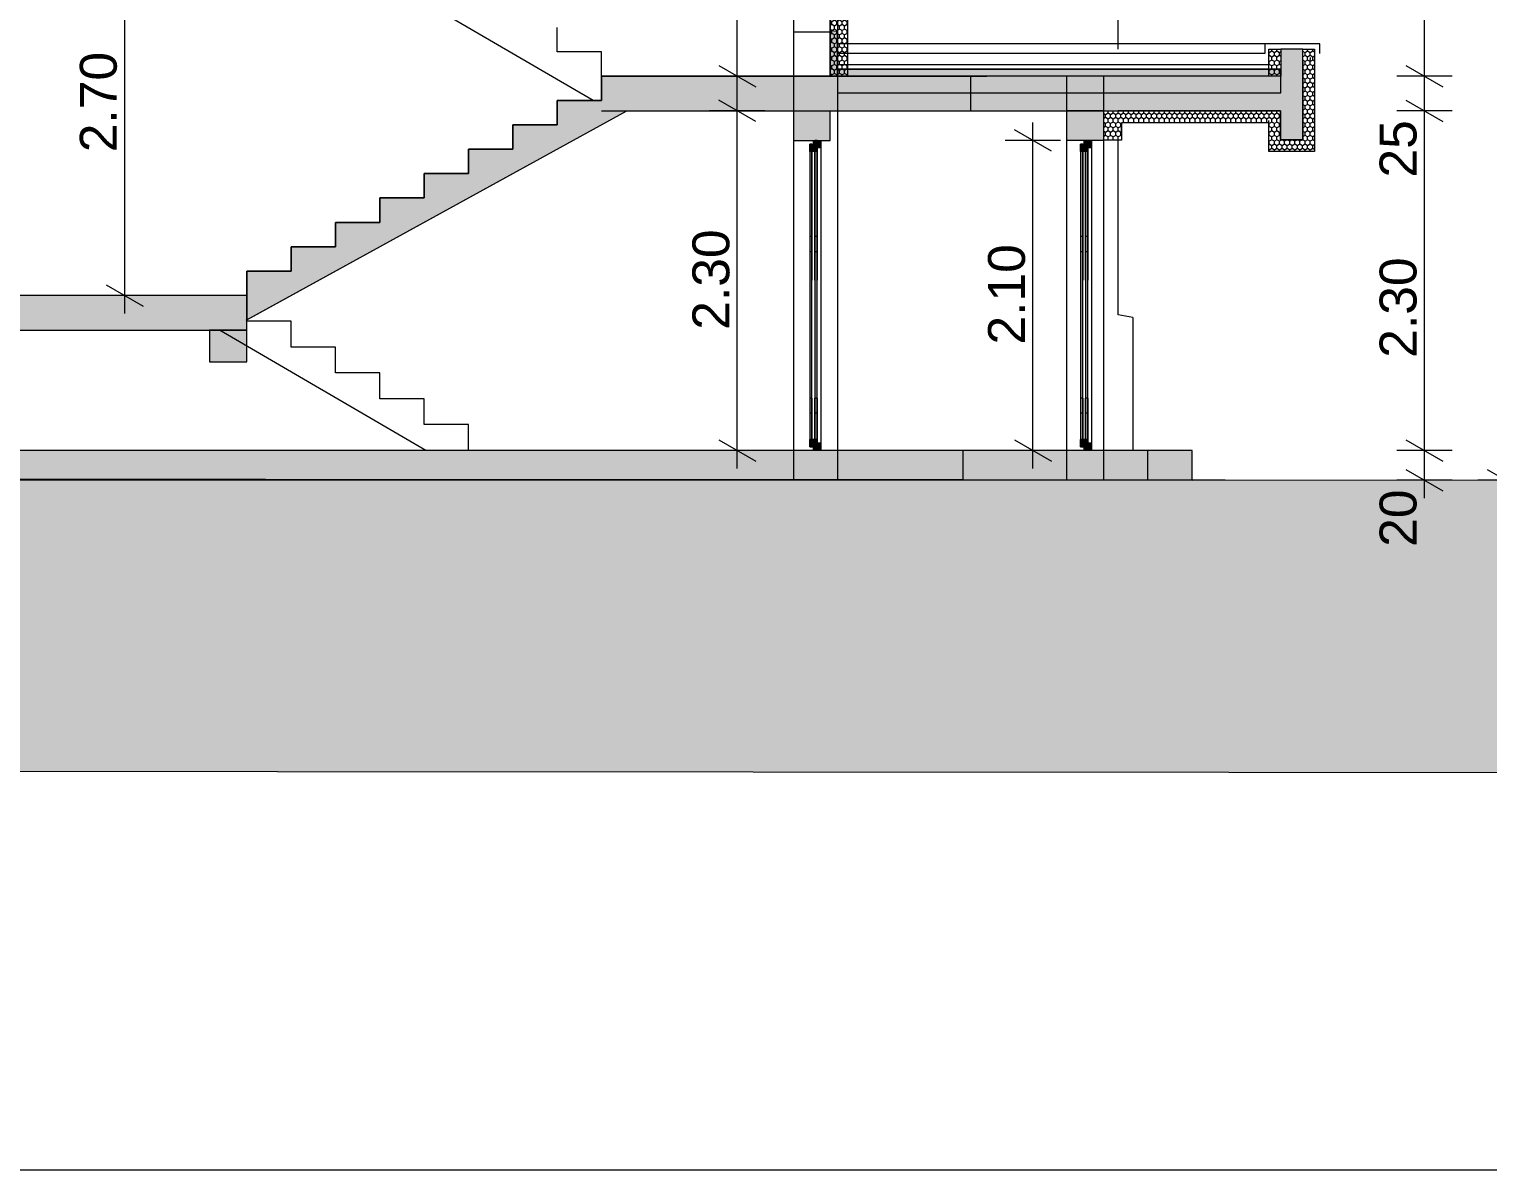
# Model space of a CAD drawing. Header units: millimetres. Extents: x 2814058 to 2855058, y -67651 to -38951.
# Drawn here: x 2831272 to 2841149, y -67651 to -59926 of the extents above; entities that cross this region are included whole.
import ezdxf

# ---------------------------------------------------------------- set-up
doc = ezdxf.new("R2010")
doc.units = ezdxf.units.MM
doc.header["$MEASUREMENT"] = 0
for name, color, linetype, lineweight in [('0_muret e jashtme_Pen_No__1', 7, 'Continuous', 0), ('2D Drafting - General_Pen_No__1', 7, 'Continuous', 0), ('Dimensioning - General_Pen_No__1', 7, 'Continuous', 0), ('Exterior walls_Pen_No__1', 7, 'Continuous', 0), ('Shell - Roof_Pen_No__1', 7, 'Continuous', 0), ('Shell - Roof_Pen_No__21', 7, 'Continuous', 0)]:
    doc.layers.add(name, color=color, linetype=linetype, lineweight=lineweight)
doc.layers.add('0_muret e jashtme_Pen_No__14', color=7, linetype='Continuous', lineweight=0, true_color=0xbd8b17)
doc.layers.add('0_muret e jashtme_Pen_No__82', color=7, linetype='Continuous', lineweight=0, true_color=0xaaaaaa)
doc.layers.add('Dimensioning - General', color=7, linetype='Continuous')
doc.styles.add('GENERATED_STYLE_1', font='')
doc.styles.get('GENERATED_STYLE_1').set_extended_font_data('Arial')
doc.dimstyles.new('GENERATED_STYLE__1', dxfattribs={"dimtxt": 250, "dimasz": 190, "dimexe": 0.18, "dimexo": 3, "dimgap": 0.09, "dimtad": 1, "dimlfac": 0.001, "dimzin": 0, "dimdsep": 46, "dimtxsty": 'GENERATED_STYLE_1', "dimblk": 'ARROWHEAD_2', "dimblk1": 'ARROWHEAD_2', "dimblk2": 'ARROWHEAD_2', "dimcen": 0.09, "dimclrd": 7, "dimclre": 7, "dimclrt": 7, "dimadec": 0, "dimazin": 0, "dimtfac": 1, "dimtdec": 4, "dimtmove": 0, "dimatfit": 3, "dimfxl": 1, "dimtolj": 1, "dimtzin": 0, "dimarcsym": 0})
pattern_1 = [(90, (2247653.822, -76424.967), (-34.6410162, 0), [20, -40]), (90, (2247636.502, -76394.967), (-34.6410162, 0), [20, -40]), (150, (2247653.822, -76404.967), (17.320508, 30), [20, -40]), (150, (2247619.18, -76404.967), (17.320508, 30), [20, -40]), (210, (2247653.822, -76424.967), (-17.320508, 30), [20, -40]), (210, (2247619.18, -76424.967), (-17.320508, 30), [20, -40])]

# ---------------------------------------------------------------- blocks, each defined once
blk = doc.blocks.new('*D13', base_point=(2247653.8, -76425))
at = {"layer": 'Dimensioning - General_Pen_No__1', "color": 7, "linetype": 'Continuous', "lineweight": 0}
for p, q in [((2836191.4, -60551.2), (2835941.4, -60406.8)), ((2836066.4, -60479), (2836066.4, -60356.8)), ((2836253.9, -60479), (2835878.9, -60479)), ((2836066.4, -62779), (2836066.4, -60479)), ((2835941.4, -62706.8), (2836191.4, -62851.2)), ((2836253.9, -62779), (2835878.9, -62779)), ((2836066.4, -62901.3), (2836066.4, -62779))]:
    blk.add_line(p, q, dxfattribs=at)
at = {"layer": 'Dimensioning - General_Pen_No__1', "color": 7, "lineweight": 0, "insert": (2836016.4, -61961.6), "char_height": 250, "attachment_point": 7, "rotation": 90, "style": 'GENERATED_STYLE_1'}
blk.add_mtext('\\A1;{\\pql;\\fArial|b0|i0|c0|p34;2.30}', dxfattribs=at)
blk = doc.blocks.new('ARROWHEAD_2')
at = {"color": 0, "linetype": 'Continuous', "lineweight": 0}
for p, q in [((-0.378, -0.655), (0.378, 0.655)), ((0, 0), (-1, 0))]:
    blk.add_line(p, q, dxfattribs=at)
blk = doc.blocks.new('*D15', base_point=(2247653.8, -76425))
at = {"layer": 'Dimensioning - General_Pen_No__1', "color": 7, "linetype": 'Continuous', "lineweight": 0}
for p, q in [((2836066.4, -57589.3), (2836066.4, -57467.1)), ((2836191.4, -57661.5), (2835941.4, -57517.2)), ((2836253.9, -57589.3), (2835878.9, -57589.3)), ((2836066.4, -60244), (2836066.4, -57589.3)), ((2836253.9, -60244), (2835878.9, -60244)), ((2835941.4, -60171.8), (2836191.4, -60316.2)), ((2836066.4, -60366.3), (2836066.4, -60244))]:
    blk.add_line(p, q, dxfattribs=at)
at = {"layer": 'Dimensioning - General_Pen_No__1', "color": 7, "lineweight": 0, "insert": (2836016.4, -59249.2), "char_height": 250, "attachment_point": 7, "rotation": 90, "style": 'GENERATED_STYLE_1'}
blk.add_mtext('\\A1;{\\pql;\\fArial|b0|i0|c0|p34;2.70}', dxfattribs=at)
blk = doc.blocks.new('*D26', base_point=(2247653.8, -76425))
at = {"layer": 'Dimensioning - General_Pen_No__1', "color": 7, "linetype": 'Continuous', "lineweight": 0}
for p, q in [((2832043.2, -59196.5), (2831793.2, -59052.2)), ((2831918.2, -59124.3), (2831918.2, -59002.1)), ((2832105.7, -59124.3), (2831730.7, -59124.3)), ((2831918.2, -61729), (2831918.2, -59124.3)), ((2832105.7, -61729), (2831730.7, -61729)), ((2831793.2, -61656.8), (2832043.2, -61801.2)), ((2831918.2, -61851.3), (2831918.2, -61729))]:
    blk.add_line(p, q, dxfattribs=at)
at = {"layer": 'Dimensioning - General_Pen_No__1', "color": 7, "lineweight": 0, "insert": (2831868.2, -60759.2), "char_height": 250, "attachment_point": 7, "rotation": 90, "style": 'GENERATED_STYLE_1'}
blk.add_mtext('\\A1;{\\pql;\\fArial|b0|i0|c0|p34;2.70}', dxfattribs=at)
blk = doc.blocks.new('*D33', base_point=(2247653.8, -76425))
at = {"layer": 'Dimensioning - General_Pen_No__1', "color": 7, "linetype": 'Continuous', "lineweight": 0}
for p, q in [((2840594.7, -62706.8), (2840844.7, -62851.2)), ((2840907.2, -62779), (2840532.2, -62779)), ((2840719.7, -62980.1), (2840719.7, -62779)), ((2840594.7, -62908), (2840844.7, -63052.3)), ((2840907.2, -62980.1), (2840532.2, -62980.1)), ((2840719.7, -63102.4), (2840719.7, -62980.1))]:
    blk.add_line(p, q, dxfattribs=at)
at = {"layer": 'Dimensioning - General_Pen_No__1', "color": 7, "lineweight": 0, "insert": (2840669.7, -63431.8), "char_height": 250, "attachment_point": 7, "rotation": 90, "style": 'GENERATED_STYLE_1'}
blk.add_mtext('\\A1;{\\pql;\\fArial|b0|i0|c0|p34;20}', dxfattribs=at)
blk = doc.blocks.new('*D34', base_point=(2247653.8, -76425))
at = {"layer": 'Dimensioning - General_Pen_No__1', "color": 7, "linetype": 'Continuous', "lineweight": 0}
for p, q in [((2840594.7, -60406.8), (2840844.7, -60551.2)), ((2840907.2, -60479), (2840532.2, -60479)), ((2840719.7, -62779), (2840719.7, -60479)), ((2840594.7, -62706.8), (2840844.7, -62851.2)), ((2840907.2, -62779), (2840532.2, -62779))]:
    blk.add_line(p, q, dxfattribs=at)
at = {"layer": 'Dimensioning - General_Pen_No__1', "color": 7, "lineweight": 0, "char_height": 250, "attachment_point": 7, "rotation": 90, "style": 'GENERATED_STYLE_1'}
for s, insert in [('\\A1;{\\pql;\\fArial|b0|i0|c0|p34;25}', (2840669.7, -60930.7)), ('\\A1;{\\pql;\\fArial|b0|i0|c0|p34;2.30}', (2840669.7, -62151.3))]:
    blk.add_mtext(s, dxfattribs=dict(at, insert=insert))
blk = doc.blocks.new('*D35', base_point=(2247653.8, -76425))
at = {"layer": 'Dimensioning - General_Pen_No__1', "color": 7, "linetype": 'Continuous', "lineweight": 0}
for p, q in [((2840907.2, -60244), (2840532.2, -60244)), ((2840594.7, -60171.8), (2840844.7, -60316.2)), ((2840719.7, -60479), (2840719.7, -60244)), ((2840594.7, -60406.8), (2840844.7, -60551.2)), ((2840907.2, -60479), (2840532.2, -60479))]:
    blk.add_line(p, q, dxfattribs=at)
blk = doc.blocks.new('*D36', base_point=(2247653.8, -76425))
at = {"layer": 'Dimensioning - General_Pen_No__1', "color": 7, "linetype": 'Continuous', "lineweight": 0}
for p, q in [((2840594.7, -57517.2), (2840844.7, -57661.5)), ((2840907.2, -57589.3), (2840532.2, -57589.3)), ((2840719.7, -60244), (2840719.7, -57589.3)), ((2840907.2, -60244), (2840532.2, -60244)), ((2840594.7, -60171.8), (2840844.7, -60316.2))]:
    blk.add_line(p, q, dxfattribs=at)
at = {"layer": 'Dimensioning - General_Pen_No__1', "color": 7, "lineweight": 0, "char_height": 250, "attachment_point": 7, "rotation": 90, "style": 'GENERATED_STYLE_1'}
for s, insert in [('\\A1;{\\pql;\\fArial|b0|i0|c0|p34;20}', (2840669.7, -58041)), ('\\A1;{\\pql;\\fArial|b0|i0|c0|p34;2.70}', (2840669.7, -59439))]:
    blk.add_mtext(s, dxfattribs=dict(at, insert=insert))
blk = doc.blocks.new('*D47', base_point=(2247653.8, -76425))
at = {"layer": 'Dimensioning - General_Pen_No__1', "color": 7, "linetype": 'Continuous', "lineweight": 0}
for p, q in [((2838193.4, -60751.2), (2837943.4, -60606.8)), ((2838068.4, -60679), (2838068.4, -60556.8)), ((2838255.9, -60679), (2837880.9, -60679)), ((2838068.4, -62779), (2838068.4, -60679)), ((2837943.4, -62706.8), (2838193.4, -62851.2)), ((2838255.9, -62779), (2837880.9, -62779)), ((2838068.4, -62901.3), (2838068.4, -62779))]:
    blk.add_line(p, q, dxfattribs=at)
at = {"layer": 'Dimensioning - General_Pen_No__1', "color": 7, "lineweight": 0, "insert": (2838018.4, -62061.6), "char_height": 250, "attachment_point": 7, "rotation": 90, "style": 'GENERATED_STYLE_1'}
blk.add_mtext('\\A1;{\\pql;\\fArial|b0|i0|c0|p34;2.10}', dxfattribs=at)
blk = doc.blocks.new('*D48', base_point=(2247653.8, -76425))
at = {"layer": 'Dimensioning - General_Pen_No__1', "color": 7, "linetype": 'Continuous', "lineweight": 0}
for p, q in [((2841144.6, -47502.2), (2841394.6, -47646.5)), ((2841457.1, -47574.3), (2841082.1, -47574.3)), ((2841269.6, -62980.1), (2841269.6, -47574.3)), ((2841144.6, -62908), (2841394.6, -63052.3)), ((2841457.1, -62980.1), (2841082.1, -62980.1)), ((2841269.6, -63102.4), (2841269.6, -62980.1))]:
    blk.add_line(p, q, dxfattribs=at)
at = {"layer": 'Dimensioning - General_Pen_No__1', "color": 7, "lineweight": 0, "insert": (2841219.6, -55704.7), "char_height": 250, "attachment_point": 7, "rotation": 90, "style": 'GENERATED_STYLE_1'}
blk.add_mtext('\\A1;{\\pql;\\fArial|b0|i0|c0|p34;15.40}', dxfattribs=at)
blk = doc.blocks.new('*D50', base_point=(2247653.8, -76425))
at = {"layer": 'Dimensioning - General_Pen_No__1', "color": 7, "linetype": 'Continuous', "lineweight": 0}
for p, q in [((2841982.7, -44394), (2841732.7, -44249.7)), ((2841857.7, -44321.9), (2841857.7, -44199.6)), ((2842045.2, -44321.9), (2841670.2, -44321.9)), ((2841857.7, -62980.1), (2841857.7, -44321.9)), ((2841732.7, -62908), (2841982.7, -63052.3)), ((2842045.2, -62980.1), (2841670.2, -62980.1)), ((2841857.7, -63102.4), (2841857.7, -62980.1))]:
    blk.add_line(p, q, dxfattribs=at)
at = {"layer": 'Dimensioning - General_Pen_No__1', "color": 7, "lineweight": 0, "insert": (2841807.7, -54078.4), "char_height": 250, "attachment_point": 7, "rotation": 90, "style": 'GENERATED_STYLE_1'}
blk.add_mtext('\\A1;{\\pql;\\fArial|b0|i0|c0|p34;18.70}', dxfattribs=at)

msp = doc.modelspace()

# ---------------------------------------------------------------- hatches: boundary and pattern name
at = {"layer": '0_muret e jashtme_Pen_No__14', "linetype": 'Continuous', "lineweight": 0, "true_color": 0xbd8b17}
h = msp.add_hatch(dxfattribs=at)
h.set_pattern_fill('Styrofoam_SM_Insulation', color=42, style=0, pattern_type=2)
h.set_pattern_definition(pattern_1)
h.paths.add_polyline_path([(2836696.224, -59589.328), (2836696.224, -60244.01), (2836816.224, -60242.702), (2836816.224, -59829.01), (2836816.224, -59589.328)])
h = msp.add_hatch(dxfattribs=at)
h.set_pattern_fill('Styrofoam_SM_Insulation', color=42, style=0, pattern_type=2)
h.set_pattern_definition(pattern_1)
h.paths.add_polyline_path([(2838548.85, -60479.01), (2839746.224, -60479.01), (2839746.224, -60674.328), (2839896.224, -60674.328), (2839896.224, -60060.484), (2839976.224, -60060.484), (2839976.224, -60754.328), (2839666.224, -60754.328), (2839666.224, -60559.01), (2838668.85, -60559.01), (2838668.85, -60678.524), (2838548.85, -60678.524)])
at = {"layer": '0_muret e jashtme_Pen_No__82', "linetype": 'Continuous', "lineweight": 0, "true_color": 0xaaaaaa}
h = msp.add_hatch(dxfattribs=at)
h.set_pattern_fill('Styrofoam_SM_Insulation', color=253, style=0, pattern_type=2)
h.set_pattern_definition(pattern_1)
h.paths.add_polyline_path([(2839746.528, -60244.01), (2839666.528, -60244.01), (2839666.528, -60060.484), (2839746.528, -60060.484)])
h = msp.add_hatch(dxfattribs=at)
h.set_pattern_fill('Styrofoam_SM_Insulation', color=253, style=0, pattern_type=2)
h.set_pattern_definition(pattern_1)
h.paths.add_polyline_path([(2838548.85, -60196.397), (2838548.85, -60195.677), (2839746.224, -60195.677), (2839746.224, -60244.01), (2838548.85, -60244.01), (2836746.224, -60244.01), (2836746.224, -60196.397)])
at = {"layer": '2D Drafting - General_Pen_No__1', "linetype": 'Continuous', "lineweight": 0}
for points in [[(2836696.224, -60244.01), (2836746.224, -60244.01), (2836746.224, -59940.557), (2836696.224, -59937.322)], [(2832746.224, -61893.412), (2835317.864, -60479.01), (2836446.224, -60479.01), (2836446.224, -60679.01), (2836696.224, -60679.01), (2836696.224, -60479.01), (2839746.224, -60479.01), (2839746.224, -60674.328), (2839895.92, -60674.328), (2839896.224, -60674.328), (2839896.224, -60060.484), (2839746.528, -60060.484), (2839746.528, -60244.01), (2836446.224, -60244.01), (2835146.224, -60244.01), (2835146.224, -60409.01), (2834846.224, -60409.01), (2834846.224, -60574.01), (2834546.224, -60574.01), (2834546.224, -60739.01), (2834246.224, -60739.01), (2834246.224, -60904.01), (2833946.224, -60904.01), (2833946.224, -61069.01), (2833646.224, -61069.01), (2833646.224, -61234.01), (2833346.224, -61234.01), (2833346.224, -61399.01), (2833046.224, -61399.01), (2833046.224, -61564.01), (2832746.224, -61564.01), (2832746.224, -61729.01)], [(2838296.224, -60678.524), (2838548.85, -60678.524), (2838548.85, -60479.01), (2838296.224, -60479.01)], [(2836556.879, -60704.01), (2836581.879, -60704.01), (2836581.879, -60679.01), (2836631.879, -60679.01), (2836631.879, -60729.01), (2836606.879, -60729.01), (2836606.879, -60754.01), (2836556.879, -60754.01)], [(2836571.879, -61430.378), (2836571.879, -60704.01), (2836556.879, -60704.01), (2836556.879, -61430.378)], [(2836591.879, -60679.01), (2836591.879, -61430.378), (2836606.879, -61430.378), (2836606.879, -60679.01)], [(2838390.718, -60704.01), (2838415.718, -60704.01), (2838415.718, -60679.01), (2838465.718, -60679.01), (2838465.718, -60729.01), (2838440.718, -60729.01), (2838440.718, -60754.01), (2838390.718, -60754.01)], [(2838405.718, -61430.378), (2838405.718, -60704.01), (2838390.718, -60704.01), (2838390.718, -61430.378)], [(2838425.718, -60679.01), (2838425.718, -61430.378), (2838440.718, -61430.378), (2838440.718, -60679.01)], [(2836556.879, -62525.12), (2836571.879, -62525.12), (2836571.879, -61330.378), (2836556.879, -61330.378)], [(2836591.879, -61330.378), (2836591.879, -62525.12), (2836606.879, -62525.12), (2836606.879, -61330.378)], [(2838390.718, -62525.12), (2838405.718, -62525.12), (2838405.718, -61330.378), (2838390.718, -61330.378)], [(2838425.718, -61330.378), (2838425.718, -62525.12), (2838440.718, -62525.12), (2838440.718, -61330.378)], [(2827044.421, -61964.01), (2832561.187, -61964.01), (2832746.224, -61964.01), (2832746.224, -61904.01), (2832746.224, -61729.01), (2827046.224, -61729.01)], [(2832493.597, -62179.01), (2832746.224, -62179.01), (2832746.224, -61964.01), (2832493.597, -61964.01)], [(2836571.879, -62704.01), (2836571.879, -62425.12), (2836556.879, -62425.12), (2836556.879, -62704.01)], [(2836606.879, -62425.12), (2836591.879, -62425.12), (2836591.879, -62704.01), (2836606.879, -62704.01)], [(2838405.718, -62704.01), (2838405.718, -62425.12), (2838390.718, -62425.12), (2838390.718, -62704.01)], [(2838440.718, -62425.12), (2838425.718, -62425.12), (2838425.718, -62704.01), (2838440.718, -62704.01)], [(2836606.879, -62729.01), (2836606.879, -62754.01), (2836556.879, -62754.01), (2836556.879, -62704.01), (2836606.879, -62704.01)], [(2838440.718, -62729.01), (2838440.718, -62754.01), (2838390.718, -62754.01), (2838390.718, -62704.01), (2838440.718, -62704.01)], [(2827046.224, -62779.01), (2827046.224, -62979.01), (2830896.224, -62979.01), (2831146.224, -62979.01), (2837596.224, -62979.01), (2839146.224, -62980.134), (2839146.224, -62779.01), (2838846.224, -62779.01), (2837596.224, -62779.01), (2831146.224, -62779.01), (2830896.224, -62779.01)], [(2836631.879, -62779.01), (2836581.879, -62779.01), (2836581.879, -62754.01), (2836606.879, -62754.01), (2836606.879, -62729.01), (2836631.879, -62729.01)], [(2838465.718, -62779.01), (2838415.718, -62779.01), (2838415.718, -62754.01), (2838440.718, -62754.01), (2838440.718, -62729.01), (2838465.718, -62729.01)]]:
    msp.add_hatch(color=7, dxfattribs=at).paths.add_polyline_path(points)
h = msp.add_hatch(dxfattribs=at)
h.set_pattern_fill('Earth', style=0, pattern_type=2)
h.set_pattern_definition([(45, (2247653.82, -76424.97), (-137.88582, 137.88582), []), (45, (2247607.86, -76379), (-275.77163, 275.77163), []), (45, (2247561.9, -76333.04), (-275.77163, 275.77163), []), (135, (2247515.937, -76287.08), (45.961939, 45.961939), [194.999993, -194.999993])])
h.paths.add_polyline_path([(2820068.61, -64943.772), (2842617.133, -64960.117), (2842618.567, -62982.651), (2826374.309, -62970.875), (2824246.224, -62924.328), (2820070.085, -62908.687), (2820070.044, -62966.305)])
at = {"layer": 'Exterior walls_Pen_No__1', "linetype": 'Continuous', "lineweight": 0}
h = msp.add_hatch(dxfattribs=at)
h.set_pattern_fill('Grid_30x30', style=0, pattern_type=2)
h.set_pattern_definition([(0, (2836696.22, -60244), (0, 300), []), (90, (2836696.22, -60244), (-300, 0), [])])
h.paths.add_polyline_path([(2836446.224, -60244.01), (2836696.224, -60244.01), (2836696.224, -59589.328), (2836446.224, -59589.328)])

# ---------------------------------------------------------------- linework, layer by layer
at = {"layer": '0_muret e jashtme_Pen_No__1', "color": 7, "linetype": 'Continuous', "lineweight": 0, "flags": 128}
for points in [[(2836696.224, -59589.328), (2836696.224, -60244.01), (2836816.224, -60242.702), (2836816.224, -59829.01), (2836816.224, -59589.328)], [(2838548.85, -60479.01), (2839746.224, -60479.01), (2839746.224, -60674.328), (2839896.224, -60674.328), (2839896.224, -60060.484), (2839976.224, -60060.484), (2839976.224, -60754.328), (2839666.224, -60754.328), (2839666.224, -60559.01), (2838668.85, -60559.01), (2838668.85, -60678.524), (2838548.85, -60678.524)], [(2839746.528, -60244.01), (2839666.528, -60244.01), (2839666.528, -60060.484), (2839746.528, -60060.484)], [(2838548.85, -60196.397), (2838548.85, -60195.677), (2839746.224, -60195.677), (2839746.224, -60244.01), (2838548.85, -60244.01), (2836746.224, -60244.01), (2836746.224, -60196.397)], [(2836746.224, -60356.397), (2839746.528, -60356.397), (2839746.528, -60196.397), (2836746.224, -60196.397)]]:
    msp.add_lwpolyline(points, close=True, dxfattribs=at)
at = {"layer": '2D Drafting - General_Pen_No__1', "color": 7, "linetype": 'Continuous', "lineweight": 0, "flags": 128}
for points in [[(2836696.224, -60244.01), (2836746.224, -60244.01), (2836746.224, -59940.557), (2836696.224, -59937.322)], [(2832746.224, -61893.412), (2835317.864, -60479.01), (2836446.224, -60479.01), (2836446.224, -60679.01), (2836696.224, -60679.01), (2836696.224, -60479.01), (2839746.224, -60479.01), (2839746.224, -60674.328), (2839895.92, -60674.328), (2839896.224, -60674.328), (2839896.224, -60060.484), (2839746.528, -60060.484), (2839746.528, -60244.01), (2836446.224, -60244.01), (2835146.224, -60244.01), (2835146.224, -60409.01), (2834846.224, -60409.01), (2834846.224, -60574.01), (2834546.224, -60574.01), (2834546.224, -60739.01), (2834246.224, -60739.01), (2834246.224, -60904.01), (2833946.224, -60904.01), (2833946.224, -61069.01), (2833646.224, -61069.01), (2833646.224, -61234.01), (2833346.224, -61234.01), (2833346.224, -61399.01), (2833046.224, -61399.01), (2833046.224, -61564.01), (2832746.224, -61564.01), (2832746.224, -61729.01)], [(2838296.224, -60678.524), (2838548.85, -60678.524), (2838548.85, -60479.01), (2838296.224, -60479.01)], [(2836556.879, -60704.01), (2836581.879, -60704.01), (2836581.879, -60679.01), (2836631.879, -60679.01), (2836631.879, -60729.01), (2836606.879, -60729.01), (2836606.879, -60754.01), (2836556.879, -60754.01)], [(2836571.879, -61430.378), (2836571.879, -60704.01), (2836556.879, -60704.01), (2836556.879, -61430.378)], [(2836591.879, -60679.01), (2836591.879, -61430.378), (2836606.879, -61430.378), (2836606.879, -60679.01)], [(2838390.718, -60704.01), (2838415.718, -60704.01), (2838415.718, -60679.01), (2838465.718, -60679.01), (2838465.718, -60729.01), (2838440.718, -60729.01), (2838440.718, -60754.01), (2838390.718, -60754.01)], [(2838405.718, -61430.378), (2838405.718, -60704.01), (2838390.718, -60704.01), (2838390.718, -61430.378)], [(2838425.718, -60679.01), (2838425.718, -61430.378), (2838440.718, -61430.378), (2838440.718, -60679.01)], [(2836556.879, -62525.12), (2836571.879, -62525.12), (2836571.879, -61330.378), (2836556.879, -61330.378)], [(2836591.879, -61330.378), (2836591.879, -62525.12), (2836606.879, -62525.12), (2836606.879, -61330.378)], [(2838390.718, -62525.12), (2838405.718, -62525.12), (2838405.718, -61330.378), (2838390.718, -61330.378)], [(2838425.718, -61330.378), (2838425.718, -62525.12), (2838440.718, -62525.12), (2838440.718, -61330.378)], [(2827044.421, -61964.01), (2832561.187, -61964.01), (2832746.224, -61964.01), (2832746.224, -61904.01), (2832746.224, -61729.01), (2827046.224, -61729.01)], [(2832493.597, -62179.01), (2832746.224, -62179.01), (2832746.224, -61964.01), (2832493.597, -61964.01)], [(2836571.879, -62704.01), (2836571.879, -62425.12), (2836556.879, -62425.12), (2836556.879, -62704.01)], [(2836606.879, -62425.12), (2836591.879, -62425.12), (2836591.879, -62704.01), (2836606.879, -62704.01)], [(2838405.718, -62704.01), (2838405.718, -62425.12), (2838390.718, -62425.12), (2838390.718, -62704.01)], [(2838440.718, -62425.12), (2838425.718, -62425.12), (2838425.718, -62704.01), (2838440.718, -62704.01)], [(2836606.879, -62729.01), (2836606.879, -62754.01), (2836556.879, -62754.01), (2836556.879, -62704.01), (2836606.879, -62704.01)], [(2838440.718, -62729.01), (2838440.718, -62754.01), (2838390.718, -62754.01), (2838390.718, -62704.01), (2838440.718, -62704.01)], [(2827046.224, -62779.01), (2827046.224, -62979.01), (2830896.224, -62979.01), (2831146.224, -62979.01), (2837596.224, -62979.01), (2839146.224, -62980.134), (2839146.224, -62779.01), (2838846.224, -62779.01), (2837596.224, -62779.01), (2831146.224, -62779.01), (2830896.224, -62779.01)], [(2836631.879, -62779.01), (2836581.879, -62779.01), (2836581.879, -62754.01), (2836606.879, -62754.01), (2836606.879, -62729.01), (2836631.879, -62729.01)], [(2838465.718, -62779.01), (2838415.718, -62779.01), (2838415.718, -62754.01), (2838440.718, -62754.01), (2838440.718, -62729.01), (2838465.718, -62729.01)], [(2820068.61, -64943.772), (2842617.133, -64960.117), (2842618.567, -62982.651), (2826374.309, -62970.875), (2824246.224, -62924.328), (2820070.085, -62908.687), (2820070.044, -62966.305)]]:
    msp.add_lwpolyline(points, close=True, dxfattribs=at)
at = {"layer": 'Exterior walls_Pen_No__1', "color": 7, "linetype": 'Continuous', "lineweight": 0}
for p, q in [((2836556.879, -60704.01), (2836556.879, -61430.378)), ((2836571.879, -60704.01), (2836571.879, -61430.378)), ((2836591.879, -61430.378), (2836591.879, -60679.01)), ((2836606.879, -60679.01), (2836606.879, -61430.378)), ((2836631.879, -60679.01), (2836631.879, -61430.378)), ((2838390.718, -60704.01), (2838390.718, -61430.378)), ((2838405.718, -60704.01), (2838405.718, -61430.378)), ((2838425.718, -61430.378), (2838425.718, -60679.01)), ((2838440.718, -60679.01), (2838440.718, -61430.378)), ((2838465.718, -60679.01), (2838465.718, -61430.378)), ((2836556.879, -61330.378), (2836556.879, -61625.12)), ((2836571.879, -61330.378), (2836571.879, -61625.12)), ((2836591.879, -61625.12), (2836591.879, -61330.378)), ((2836606.879, -61330.378), (2836606.879, -61625.12)), ((2836631.879, -61330.378), (2836631.879, -61625.12)), ((2838390.718, -61330.378), (2838390.718, -61625.12)), ((2838405.718, -61330.378), (2838405.718, -61625.12)), ((2838425.718, -61625.12), (2838425.718, -61330.378)), ((2838440.718, -61330.378), (2838440.718, -61625.12)), ((2838465.718, -61330.378), (2838465.718, -61625.12)), ((2836631.879, -61525.12), (2836631.879, -62729.01)), ((2838465.718, -61525.12), (2838465.718, -62729.01)), ((2836556.879, -62425.12), (2836556.879, -62704.01)), ((2836571.879, -62425.12), (2836571.879, -62704.01)), ((2836591.879, -62704.01), (2836591.879, -62425.12)), ((2836606.879, -62425.12), (2836606.879, -62704.01)), ((2838390.718, -62425.12), (2838390.718, -62704.01)), ((2838405.718, -62425.12), (2838405.718, -62704.01)), ((2838425.718, -62704.01), (2838425.718, -62425.12)), ((2838440.718, -62425.12), (2838440.718, -62704.01)), ((2836556.879, -62754.01), (2836556.879, -62704.01)), ((2836606.879, -62704.01), (2836556.879, -62704.01)), ((2836606.879, -62729.01), (2836606.879, -62704.01)), ((2838390.718, -62754.01), (2838390.718, -62704.01)), ((2838440.718, -62704.01), (2838390.718, -62704.01)), ((2838440.718, -62729.01), (2838440.718, -62704.01)), ((2836556.879, -62754.01), (2836606.879, -62754.01)), ((2836581.879, -62779.01), (2836581.879, -62754.01)), ((2836631.879, -62729.01), (2836606.879, -62729.01)), ((2836606.879, -62729.01), (2836606.879, -62754.01)), ((2836631.879, -62729.01), (2836631.879, -62779.01)), ((2838390.718, -62754.01), (2838440.718, -62754.01)), ((2838415.718, -62779.01), (2838415.718, -62754.01)), ((2838465.718, -62729.01), (2838440.718, -62729.01)), ((2838440.718, -62729.01), (2838440.718, -62754.01)), ((2838465.718, -62729.01), (2838465.718, -62779.01))]:
    msp.add_line(p, q, dxfattribs=at)
at = {"layer": 'Exterior walls_Pen_No__1', "color": 7, "linetype": 'Continuous', "lineweight": 0, "flags": 128}
msp.add_lwpolyline([(2836446.224, -60244.01), (2836696.224, -60244.01), (2836696.224, -59589.328), (2836446.224, -59589.328)], close=True, dxfattribs=at)
at = {"layer": 'Shell - Roof_Pen_No__1', "color": 7, "linetype": 'Continuous', "lineweight": 0}
for p, q in [((2839746.528, -60025.433), (2836746.224, -60025.433)), ((2839639.616, -60025.433), (2839639.616, -60089.372)), ((2840011.451, -60025.433), (2839712.586, -60025.433)), ((2840011.451, -60089.372), (2840011.451, -60025.433)), ((2839639.616, -60089.372), (2836746.224, -60089.372)), ((2839666.528, -60167.563), (2836746.224, -60167.563))]:
    msp.add_line(p, q, dxfattribs=at)
at = {"layer": 'Shell - Roof_Pen_No__21', "color": 7, "linetype": 'Continuous', "lineweight": 0}
for p, q in [((2836446.224, -47374.328), (2836446.224, -62979.01)), ((2836746.224, -47374.328), (2836746.224, -62979.01)), ((2835089.759, -60409.01), (2832744.823, -59041.131)), ((2838646.224, -60060.484), (2838646.224, -59674.328)), ((2834846.224, -60079.01), (2834846.224, -59914.01)), ((2835146.224, -60079.01), (2834846.224, -60079.01)), ((2835146.224, -60244.01), (2835146.224, -60079.01)), ((2839896.224, -60144.328), (2839896.224, -60674.328)), ((2839946.416, -60147.575), (2839948.352, -60117.638)), ((2835146.224, -60409.01), (2835146.224, -60244.01)), ((2835146.224, -60244.01), (2837756.892, -60244.01)), ((2837646.224, -60244.01), (2837646.224, -60479.01)), ((2838296.224, -60244.01), (2838296.224, -62979.626)), ((2838546.224, -60244.01), (2838546.224, -62979.807)), ((2834846.224, -60574.01), (2834846.224, -60409.01)), ((2834846.224, -60409.01), (2835146.224, -60409.01)), ((2832741.749, -61895.874), (2835317.864, -60479.01)), ((2835146.224, -60479.01), (2837756.892, -60479.01)), ((2839746.224, -60479.01), (2838646.224, -60479.01)), ((2839666.224, -60674.328), (2839666.224, -60544.21)), ((2839746.224, -60674.328), (2839746.224, -60479.01)), ((2834546.224, -60739.01), (2834546.224, -60574.01)), ((2834546.224, -60574.01), (2834846.224, -60574.01)), ((2838668.85, -60630.632), (2838668.85, -60559.01)), ((2834246.224, -60904.01), (2834246.224, -60739.01)), ((2834246.224, -60739.01), (2834546.224, -60739.01)), ((2838646.224, -61860.61), (2838646.224, -60678.524)), ((2839896.224, -60674.328), (2839746.224, -60674.328)), ((2833946.224, -61069.01), (2833946.224, -60904.01)), ((2833946.224, -60904.01), (2834246.224, -60904.01)), ((2833646.224, -61234.01), (2833646.224, -61069.01)), ((2833646.224, -61069.01), (2833946.224, -61069.01)), ((2833346.224, -61399.01), (2833346.224, -61234.01)), ((2833346.224, -61234.01), (2833646.224, -61234.01)), ((2833046.224, -61564.01), (2833046.224, -61399.01)), ((2833046.224, -61399.01), (2833346.224, -61399.01)), ((2832746.224, -61729.01), (2832746.224, -61564.01)), ((2832746.224, -61564.01), (2833046.224, -61564.01)), ((2832746.224, -61729.01), (2831146.224, -61729.01)), ((2832746.224, -61904.01), (2832746.224, -61729.01)), ((2833046.224, -61904.01), (2832746.224, -61904.01)), ((2833046.224, -62079.01), (2833046.224, -61904.01)), ((2838746.224, -61879.01), (2838646.224, -61860.61)), ((2838746.224, -61879.01), (2838746.224, -62779.01)), ((2833958.33, -62779.01), (2832561.187, -61964.01)), ((2833346.224, -62079.01), (2833046.224, -62079.01)), ((2833346.224, -62254.01), (2833346.224, -62079.01)), ((2833646.224, -62254.01), (2833346.224, -62254.01)), ((2833646.224, -62429.01), (2833646.224, -62254.01)), ((2833946.224, -62429.01), (2833646.224, -62429.01)), ((2833946.224, -62604.01), (2833946.224, -62429.01)), ((2834246.224, -62604.01), (2833946.224, -62604.01)), ((2834246.224, -62779.01), (2834246.224, -62604.01)), ((2837596.224, -62979.01), (2837596.224, -62779.01)), ((2839146.224, -62779.01), (2837596.224, -62779.01)), ((2838846.224, -62979.01), (2838846.224, -62779.01)), ((2839146.224, -62980.134), (2839146.224, -62779.01)), ((2837596.224, -62979.01), (2827046.224, -62979.01)), ((2837596.224, -62979.01), (2827046.224, -62979.01)), ((2837596.224, -62979.01), (2840722.844, -62981.277)), ((2838746.224, -62978.636), (2838746.224, -62979.01)), ((2814057.579, -67651.285), (2855057.579, -67651.285))]:
    msp.add_line(p, q, dxfattribs=at)

# ---------------------------------------------------------------- dimensions: what is measured, and where the dimension line sits
at = {"layer": 'Dimensioning - General', "color": 7, "linetype": 'Continuous', "lineweight": 0}
for base, p1, p2, text, picture, middle in [((2841857.697, -44321.872), (2840719.745, -62980.134), (2832196.224, -44321.872), '18.70', '*D50', (2841682.697, -53658.43)), ((2841269.558, -47574.328), (2839146.224, -62980.134), (2838246.224, -47574.328), '15.40', '*D48', (2841094.558, -55284.659)), ((2836066.417, -57589.328), (2835595.482, -60244.01), (2836446.224, -57589.328), '2.70', '*D15', (2835891.417, -58924.535)), ((2840719.745, -57589.328), (2835146.224, -60244.01), (2835381.501, -57589.328), '2.70', '*D36', (2840544.745, -59114.25)), ((2831918.199, -59124.328), (2831291.901, -61729.01), (2831146.224, -59124.328), '2.70', '*D26', (2831743.199, -60434.535)), ((2840719.745, -60244.01), (2839746.224, -60479.01), (2835146.224, -60244.01), '25', '*D35', (2840544.745, -60740.101))]:
    dim = msp.add_linear_dim(base=base, p1=p1, p2=p2, angle=90, text=text, dimstyle='GENERATED_STYLE__1', dxfattribs=at)
    dim.commit()
    dim.dimension.update_dxf_attribs({"geometry": picture, "text_midpoint": middle, "dimtype": 160, "text_rotation": 90})
for base, p1, p2, picture, middle in [((2836066.417, -60479.01), (2835595.482, -62779.01), (2835641.056, -60479.01), '*D13', (2835891.417, -61636.876)), ((2840719.745, -60479.01), (2839146.224, -62779.01), (2839746.224, -60479.01), '*D34', (2840544.745, -61826.591)), ((2838068.404, -60679.01), (2836746.224, -62779.01), (2836696.224, -60679.01), '*D47', (2837893.404, -61736.876)), ((2840719.745, -62779.01), (2839146.224, -62980.134), (2839146.224, -62779.01), '*D33', (2840544.745, -63241.225))]:
    dim = msp.add_linear_dim(base=base, p1=p1, p2=p2, angle=90, dimstyle='GENERATED_STYLE__1', dxfattribs=at)
    dim.commit()
    dim.dimension.update_dxf_attribs({"geometry": picture, "text_midpoint": middle, "dimtype": 160, "text_rotation": 90})

doc.saveas('drawing.dxf')
